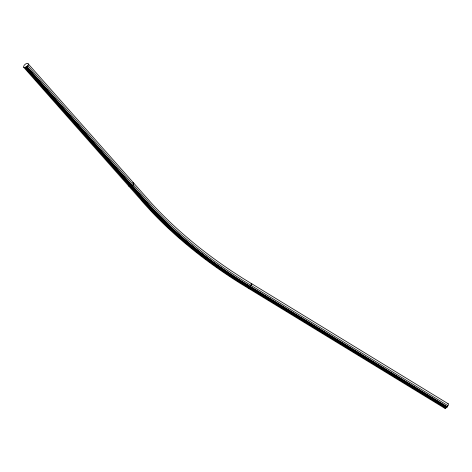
<?xml version="1.0" encoding="UTF-8"?>
<svg xmlns="http://www.w3.org/2000/svg" width="472" height="472" viewBox="0 0 472 472"><rect width="100%" height="100%" fill="white"/><g stroke="black" fill="none" stroke-linecap="round" stroke-linejoin="round"><path stroke-width="0.71" d="M24.715 67.307L140.709 198.287A348.566 201.922 20.2 0 0 240.508 282.604L445.822 408.032L240.49 282.563A348.661 201.975 20.2 0 1 140.662 198.228M24.786 67.295L140.733 198.216A348.566 201.922 20.2 0 0 240.537 282.527M446.5 407.478L241.239 281.99A347.121 201.084 20.2 0 1 141.86 198.045L25.895 66.994L141.783 198.063A347.215 201.137 20.2 0 0 241.21 282.067L446.571 407.365M23.783 67.502L27.105 66.812L27.948 65.809L27.199 65.968L26.869 66.859L150.922 207.043A345.764 200.293 20.2 0 0 241.865 281.56L447.126 406.964L447.928 405.684L242.685 280.291A344.808 199.744 20.2 0 1 151.99 205.981L27.948 65.809A2.867 1.593 -41.5 0 0 26.491 63.578A2.867 1.593 -41.5 0 0 23.629 67.195L139.706 198.494A349.829 202.647 20.2 0 0 239.859 283.1L445.19 408.546L447.279 406.84L447.928 405.684A2.867 0.755 -58.6 0 0 447.916 403.814M448.176 403.755L242.909 278.35L231.492 270.952C202.689 251.67 175.69 229.528 152.196 203.992L28.149 63.814M447.279 406.84L242.024 281.442A345.463 200.122 20.2 0 1 151.152 206.99L27.105 66.812M445.19 408.546L445.143 408.327A2.867 0.755 -58.6 0 1 445.196 407.914M132.709 182.522A2.867 1.593 -41.5 0 1 133.316 184.876L132.473 185.88L129.151 186.57L128.998 186.263A2.867 1.593 -41.5 0 1 128.968 185.779M240.46 282.639A348.661 201.975 20.2 0 1 140.632 198.305M241.286 281.955A347.121 201.084 20.2 0 1 141.889 197.975M241.233 281.99A347.215 201.137 20.2 0 1 141.812 197.992M251.57 284.958C247.204 290.25 247.641 290.115 251.57 284.958A2.867 0.737 -58.9 0 0 250.986 283.932A2.867 0.755 -58.6 0 1 251.57 284.958"/></g></svg>
